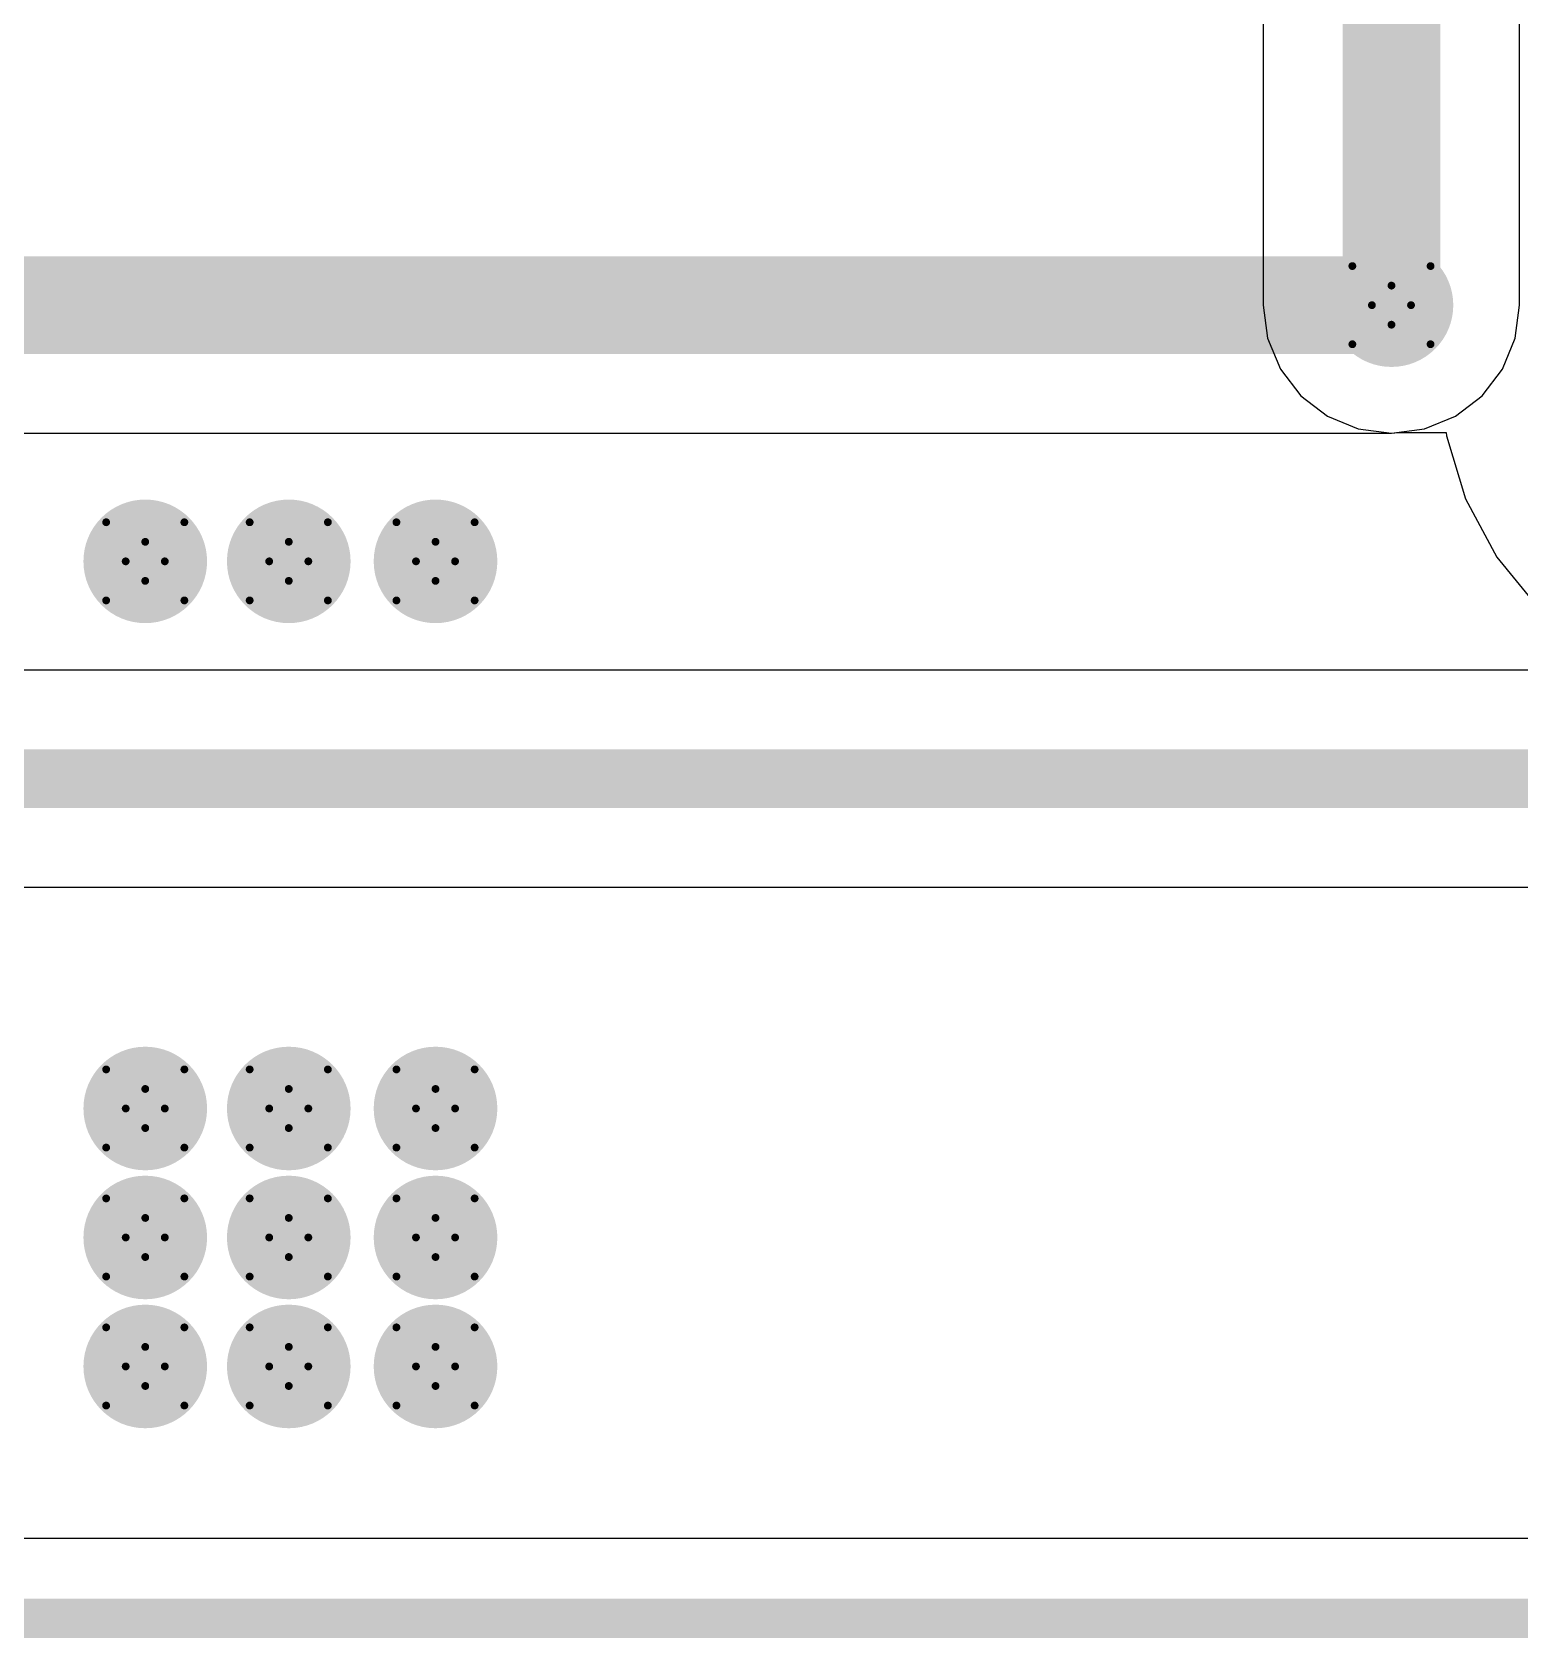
# Model space of a CAD drawing. Header units: inches. Extents: x 0 to 213, y 0 to 212.
# Drawn here: x 0.9998 to 1.3803, y -0.005 to 0.4059 of the extents above; entities that cross this region are included whole.
import ezdxf

# ---------------------------------------------------------------- set-up
doc = ezdxf.new("R2010")
doc.units = ezdxf.units.IN
doc.header["$MEASUREMENT"] = 0
for name, color, linetype in [('Board Outline', 216, 'Continuous'), ('Bottom Layer', 5, 'Continuous'), ('Bottom Solder', 6, 'Continuous'), ('Drill Drawing', 1, 'Continuous'), ('Top Layer', 1, 'Continuous'), ('Top Solder', 216, 'Continuous'), ('Via Holes', 16, 'Continuous')]:
    doc.layers.add(name, color=color, linetype=linetype)

msp = doc.modelspace()

# ---------------------------------------------------------------- hatches: boundary and pattern name
at = {"layer": 'Bottom Layer'}
h = msp.add_hatch(color=5, dxfattribs=at)
edge = h.paths.add_edge_path()
edge.add_arc((1.34746, 0.336), 0.01181, 0, 360)
h = msp.add_hatch(color=5, dxfattribs=at)
edge = h.paths.add_edge_path()
edge.add_arc((1.02877, 0.27045), 0.01181, 0, 360)
h = msp.add_hatch(color=5, dxfattribs=at)
edge = h.paths.add_edge_path()
edge.add_arc((1.06547, 0.27045), 0.01181, 0, 360)
h = msp.add_hatch(color=5, dxfattribs=at)
edge = h.paths.add_edge_path()
edge.add_arc((1.103, 0.27045), 0.01181, 0, 360)
h = msp.add_hatch(color=5, dxfattribs=at)
edge = h.paths.add_edge_path()
edge.add_arc((1.02877, 0.13045), 0.01181, 0, 360)
h = msp.add_hatch(color=5, dxfattribs=at)
edge = h.paths.add_edge_path()
edge.add_arc((1.06547, 0.13045), 0.01181, 0, 360)
h = msp.add_hatch(color=5, dxfattribs=at)
edge = h.paths.add_edge_path()
edge.add_arc((1.103, 0.13045), 0.01181, 0, 360)
h = msp.add_hatch(color=5, dxfattribs=at)
edge = h.paths.add_edge_path()
edge.add_arc((1.02877, 0.09745), 0.01181, 0, 360)
h = msp.add_hatch(color=5, dxfattribs=at)
edge = h.paths.add_edge_path()
edge.add_arc((1.06547, 0.09745), 0.01181, 0, 360)
h = msp.add_hatch(color=5, dxfattribs=at)
edge = h.paths.add_edge_path()
edge.add_arc((1.103, 0.09745), 0.01181, 0, 360)
h = msp.add_hatch(color=5, dxfattribs=at)
edge = h.paths.add_edge_path()
edge.add_arc((1.02877, 0.06445), 0.01181, 0, 360)
h = msp.add_hatch(color=5, dxfattribs=at)
edge = h.paths.add_edge_path()
edge.add_arc((1.06547, 0.06445), 0.01181, 0, 360)
h = msp.add_hatch(color=5, dxfattribs=at)
edge = h.paths.add_edge_path()
edge.add_arc((1.103, 0.06445), 0.01181, 0, 360)
at = {"layer": 'Bottom Solder'}
h = msp.add_hatch(color=6, dxfattribs=at)
edge = h.paths.add_edge_path()
edge.add_arc((1.34746, 0.336), 0.01581, 0, 360)
h = msp.add_hatch(color=6, dxfattribs=at)
edge = h.paths.add_edge_path()
edge.add_arc((1.02877, 0.27045), 0.01581, 0, 360)
h = msp.add_hatch(color=6, dxfattribs=at)
edge = h.paths.add_edge_path()
edge.add_arc((1.06547, 0.27045), 0.01581, 0, 360)
h = msp.add_hatch(color=6, dxfattribs=at)
edge = h.paths.add_edge_path()
edge.add_arc((1.103, 0.27045), 0.01581, 0, 360)
h = msp.add_hatch(color=6, dxfattribs=at)
edge = h.paths.add_edge_path()
edge.add_arc((1.02877, 0.13045), 0.01581, 0, 360)
h = msp.add_hatch(color=6, dxfattribs=at)
edge = h.paths.add_edge_path()
edge.add_arc((1.06547, 0.13045), 0.01581, 0, 360)
h = msp.add_hatch(color=6, dxfattribs=at)
edge = h.paths.add_edge_path()
edge.add_arc((1.103, 0.13045), 0.01581, 0, 360)
h = msp.add_hatch(color=6, dxfattribs=at)
edge = h.paths.add_edge_path()
edge.add_arc((1.02877, 0.09745), 0.01581, 0, 360)
h = msp.add_hatch(color=6, dxfattribs=at)
edge = h.paths.add_edge_path()
edge.add_arc((1.06547, 0.09745), 0.01581, 0, 360)
h = msp.add_hatch(color=6, dxfattribs=at)
edge = h.paths.add_edge_path()
edge.add_arc((1.103, 0.09745), 0.01581, 0, 360)
h = msp.add_hatch(color=6, dxfattribs=at)
edge = h.paths.add_edge_path()
edge.add_arc((1.02877, 0.06445), 0.01581, 0, 360)
h = msp.add_hatch(color=6, dxfattribs=at)
edge = h.paths.add_edge_path()
edge.add_arc((1.06547, 0.06445), 0.01581, 0, 360)
h = msp.add_hatch(color=6, dxfattribs=at)
edge = h.paths.add_edge_path()
edge.add_arc((1.103, 0.06445), 0.01581, 0, 360)
at = {"layer": 'Top Layer'}
h = msp.add_hatch(color=1, dxfattribs=at)
edge = h.paths.add_edge_path()
edge.add_arc((1.34746, 0.336), 0.01181, 0, 360)
h = msp.add_hatch(color=1, dxfattribs=at)
edge = h.paths.add_edge_path()
edge.add_arc((1.02877, 0.27045), 0.01181, 0, 360)
h = msp.add_hatch(color=1, dxfattribs=at)
edge = h.paths.add_edge_path()
edge.add_arc((1.06547, 0.27045), 0.01181, 0, 360)
h = msp.add_hatch(color=1, dxfattribs=at)
edge = h.paths.add_edge_path()
edge.add_arc((1.103, 0.27045), 0.01181, 0, 360)
h = msp.add_hatch(color=1, dxfattribs=at)
edge = h.paths.add_edge_path()
edge.add_arc((1.02877, 0.13045), 0.01181, 0, 360)
h = msp.add_hatch(color=1, dxfattribs=at)
edge = h.paths.add_edge_path()
edge.add_arc((1.06547, 0.13045), 0.01181, 0, 360)
h = msp.add_hatch(color=1, dxfattribs=at)
edge = h.paths.add_edge_path()
edge.add_arc((1.103, 0.13045), 0.01181, 0, 360)
h = msp.add_hatch(color=1, dxfattribs=at)
edge = h.paths.add_edge_path()
edge.add_arc((1.02877, 0.09745), 0.01181, 0, 360)
h = msp.add_hatch(color=1, dxfattribs=at)
edge = h.paths.add_edge_path()
edge.add_arc((1.06547, 0.09745), 0.01181, 0, 360)
h = msp.add_hatch(color=1, dxfattribs=at)
edge = h.paths.add_edge_path()
edge.add_arc((1.103, 0.09745), 0.01181, 0, 360)
h = msp.add_hatch(color=1, dxfattribs=at)
edge = h.paths.add_edge_path()
edge.add_arc((1.02877, 0.06445), 0.01181, 0, 360)
h = msp.add_hatch(color=1, dxfattribs=at)
edge = h.paths.add_edge_path()
edge.add_arc((1.06547, 0.06445), 0.01181, 0, 360)
h = msp.add_hatch(color=1, dxfattribs=at)
edge = h.paths.add_edge_path()
edge.add_arc((1.103, 0.06445), 0.01181, 0, 360)
at = {"layer": 'Top Solder'}
h = msp.add_hatch(color=216, dxfattribs=at)
edge = h.paths.add_edge_path()
edge.add_arc((1.34746, 0.336), 0.01581, 0, 360)
h = msp.add_hatch(color=216, dxfattribs=at)
edge = h.paths.add_edge_path()
edge.add_arc((1.02877, 0.27045), 0.01581, 0, 360)
h = msp.add_hatch(color=216, dxfattribs=at)
edge = h.paths.add_edge_path()
edge.add_arc((1.06547, 0.27045), 0.01581, 0, 360)
h = msp.add_hatch(color=216, dxfattribs=at)
edge = h.paths.add_edge_path()
edge.add_arc((1.103, 0.27045), 0.01581, 0, 360)
h = msp.add_hatch(color=216, dxfattribs=at)
edge = h.paths.add_edge_path()
edge.add_arc((1.02877, 0.13045), 0.01581, 0, 360)
h = msp.add_hatch(color=216, dxfattribs=at)
edge = h.paths.add_edge_path()
edge.add_arc((1.06547, 0.13045), 0.01581, 0, 360)
h = msp.add_hatch(color=216, dxfattribs=at)
edge = h.paths.add_edge_path()
edge.add_arc((1.103, 0.13045), 0.01581, 0, 360)
h = msp.add_hatch(color=216, dxfattribs=at)
edge = h.paths.add_edge_path()
edge.add_arc((1.02877, 0.09745), 0.01581, 0, 360)
h = msp.add_hatch(color=216, dxfattribs=at)
edge = h.paths.add_edge_path()
edge.add_arc((1.06547, 0.09745), 0.01581, 0, 360)
h = msp.add_hatch(color=216, dxfattribs=at)
edge = h.paths.add_edge_path()
edge.add_arc((1.103, 0.09745), 0.01581, 0, 360)
h = msp.add_hatch(color=216, dxfattribs=at)
edge = h.paths.add_edge_path()
edge.add_arc((1.02877, 0.06445), 0.01581, 0, 360)
h = msp.add_hatch(color=216, dxfattribs=at)
edge = h.paths.add_edge_path()
edge.add_arc((1.06547, 0.06445), 0.01581, 0, 360)
h = msp.add_hatch(color=216, dxfattribs=at)
edge = h.paths.add_edge_path()
edge.add_arc((1.103, 0.06445), 0.01581, 0, 360)
at = {"layer": 'Via Holes'}
h = msp.add_hatch(color=7, dxfattribs=at)
edge = h.paths.add_edge_path()
edge.add_arc((1.34746, 0.336), 0.00591, 0, 360)
h = msp.add_hatch(color=7, dxfattribs=at)
edge = h.paths.add_edge_path()
edge.add_arc((1.02877, 0.27045), 0.00591, 0, 360)
h = msp.add_hatch(color=7, dxfattribs=at)
edge = h.paths.add_edge_path()
edge.add_arc((1.06547, 0.27045), 0.00591, 0, 360)
h = msp.add_hatch(color=7, dxfattribs=at)
edge = h.paths.add_edge_path()
edge.add_arc((1.103, 0.27045), 0.00591, 0, 360)
h = msp.add_hatch(color=7, dxfattribs=at)
edge = h.paths.add_edge_path()
edge.add_arc((1.02877, 0.13045), 0.00591, 0, 360)
h = msp.add_hatch(color=7, dxfattribs=at)
edge = h.paths.add_edge_path()
edge.add_arc((1.06547, 0.13045), 0.00591, 0, 360)
h = msp.add_hatch(color=7, dxfattribs=at)
edge = h.paths.add_edge_path()
edge.add_arc((1.103, 0.13045), 0.00591, 0, 360)
h = msp.add_hatch(color=7, dxfattribs=at)
edge = h.paths.add_edge_path()
edge.add_arc((1.02877, 0.09745), 0.00591, 0, 360)
h = msp.add_hatch(color=7, dxfattribs=at)
edge = h.paths.add_edge_path()
edge.add_arc((1.06547, 0.09745), 0.00591, 0, 360)
h = msp.add_hatch(color=7, dxfattribs=at)
edge = h.paths.add_edge_path()
edge.add_arc((1.103, 0.09745), 0.00591, 0, 360)
h = msp.add_hatch(color=7, dxfattribs=at)
edge = h.paths.add_edge_path()
edge.add_arc((1.02877, 0.06445), 0.00591, 0, 360)
h = msp.add_hatch(color=7, dxfattribs=at)
edge = h.paths.add_edge_path()
edge.add_arc((1.06547, 0.06445), 0.00591, 0, 360)
h = msp.add_hatch(color=7, dxfattribs=at)
edge = h.paths.add_edge_path()
edge.add_arc((1.103, 0.06445), 0.00591, 0, 360)

# ---------------------------------------------------------------- linework, layer by layer
at = {"layer": 'Board Outline'}
msp.add_lwpolyline([(0, 0, 0.01, 0.01, 0), (3.00697, 0, 0.01, 0.01, 0)], format="xyseb", dxfattribs=at)
at = {"layer": 'Bottom Layer'}
for p, q in [((1.38024, 0.336), (1.38024, 1.09393)), ((1.31468, 1.09275), (1.31468, 0.336)), ((1.31468, 0.336), (1.31579, 0.32752)), ((1.37912, 0.32752), (1.38024, 0.336)), ((1.31579, 0.32752), (1.31907, 0.31961)), ((1.37584, 0.31961), (1.37912, 0.32752)), ((1.31907, 0.31961), (1.32428, 0.31282)), ((1.37064, 0.31282), (1.37584, 0.31961)), ((1.32428, 0.31282), (1.33107, 0.30761)), ((1.36385, 0.30761), (1.37064, 0.31282)), ((1.33107, 0.30761), (1.33897, 0.30434)), ((1.33897, 0.30434), (1.34746, 0.30322)), ((1.34746, 0.30322), (1.35594, 0.30434)), ((1.35594, 0.30434), (1.36385, 0.30761)), ((1.63138, 0.2426), (0.90661, 0.2426)), ((0.90661, 0.18712), (1.63138, 0.18712)), ((2.81667, 0.02039), (0.1903, 0.02039))]:
    msp.add_line(p, q, dxfattribs=at)
for points in [[(1.34746, 0.336, 0.025, 0.025, 0), (1.34746, 1.09393, 0.025, 0.025, 0)], [(0.86911, 0.21486, 0.015, 0.015, 0), (1.63138, 0.21486, 0.015, 0.015, 0)]]:
    msp.add_lwpolyline(points, format="xyseb", dxfattribs=at)
msp.add_lwpolyline([(1.34121, 0.336, 0.0125, 0.0125, 1), (1.35371, 0.336, 0.0125, 0.0125, 1)], format="xyseb", close=True, dxfattribs=at)
at = {"layer": 'Drill Drawing'}
for points in [[(1.33746, 0.346, 0.002, 0.002, 0), (1.34746, 0.341, 0.002, 0.002, 0)], [(1.33746, 0.346, 0.002, 0.002, 0), (1.34246, 0.336, 0.002, 0.002, 0)], [(1.34746, 0.341, 0.002, 0.002, 0), (1.35746, 0.346, 0.002, 0.002, 0)], [(1.35246, 0.336, 0.002, 0.002, 0), (1.35746, 0.346, 0.002, 0.002, 0)], [(1.33746, 0.326, 0.002, 0.002, 0), (1.34246, 0.336, 0.002, 0.002, 0)], [(1.35246, 0.336, 0.002, 0.002, 0), (1.35746, 0.326, 0.002, 0.002, 0)], [(1.33746, 0.326, 0.002, 0.002, 0), (1.34746, 0.331, 0.002, 0.002, 0)], [(1.34746, 0.331, 0.002, 0.002, 0), (1.35746, 0.326, 0.002, 0.002, 0)], [(1.01877, 0.28045, 0.002, 0.002, 0), (1.02877, 0.27545, 0.002, 0.002, 0)], [(1.01877, 0.28045, 0.002, 0.002, 0), (1.02377, 0.27045, 0.002, 0.002, 0)], [(1.02877, 0.27545, 0.002, 0.002, 0), (1.03877, 0.28045, 0.002, 0.002, 0)], [(1.03377, 0.27045, 0.002, 0.002, 0), (1.03877, 0.28045, 0.002, 0.002, 0)], [(1.05547, 0.28045, 0.002, 0.002, 0), (1.06547, 0.27545, 0.002, 0.002, 0)], [(1.05547, 0.28045, 0.002, 0.002, 0), (1.06047, 0.27045, 0.002, 0.002, 0)], [(1.06547, 0.27545, 0.002, 0.002, 0), (1.07547, 0.28045, 0.002, 0.002, 0)], [(1.07047, 0.27045, 0.002, 0.002, 0), (1.07547, 0.28045, 0.002, 0.002, 0)], [(1.093, 0.28045, 0.002, 0.002, 0), (1.103, 0.27545, 0.002, 0.002, 0)], [(1.093, 0.28045, 0.002, 0.002, 0), (1.098, 0.27045, 0.002, 0.002, 0)], [(1.103, 0.27545, 0.002, 0.002, 0), (1.113, 0.28045, 0.002, 0.002, 0)], [(1.108, 0.27045, 0.002, 0.002, 0), (1.113, 0.28045, 0.002, 0.002, 0)], [(1.01877, 0.26045, 0.002, 0.002, 0), (1.02377, 0.27045, 0.002, 0.002, 0)], [(1.03377, 0.27045, 0.002, 0.002, 0), (1.03877, 0.26045, 0.002, 0.002, 0)], [(1.05547, 0.26045, 0.002, 0.002, 0), (1.06047, 0.27045, 0.002, 0.002, 0)], [(1.07047, 0.27045, 0.002, 0.002, 0), (1.07547, 0.26045, 0.002, 0.002, 0)], [(1.093, 0.26045, 0.002, 0.002, 0), (1.098, 0.27045, 0.002, 0.002, 0)], [(1.108, 0.27045, 0.002, 0.002, 0), (1.113, 0.26045, 0.002, 0.002, 0)], [(1.01877, 0.26045, 0.002, 0.002, 0), (1.02877, 0.26545, 0.002, 0.002, 0)], [(1.02877, 0.26545, 0.002, 0.002, 0), (1.03877, 0.26045, 0.002, 0.002, 0)], [(1.05547, 0.26045, 0.002, 0.002, 0), (1.06547, 0.26545, 0.002, 0.002, 0)], [(1.06547, 0.26545, 0.002, 0.002, 0), (1.07547, 0.26045, 0.002, 0.002, 0)], [(1.093, 0.26045, 0.002, 0.002, 0), (1.103, 0.26545, 0.002, 0.002, 0)], [(1.103, 0.26545, 0.002, 0.002, 0), (1.113, 0.26045, 0.002, 0.002, 0)], [(1.01877, 0.14045, 0.002, 0.002, 0), (1.02877, 0.13545, 0.002, 0.002, 0)], [(1.01877, 0.14045, 0.002, 0.002, 0), (1.02377, 0.13045, 0.002, 0.002, 0)], [(1.02877, 0.13545, 0.002, 0.002, 0), (1.03877, 0.14045, 0.002, 0.002, 0)], [(1.03377, 0.13045, 0.002, 0.002, 0), (1.03877, 0.14045, 0.002, 0.002, 0)], [(1.05547, 0.14045, 0.002, 0.002, 0), (1.06547, 0.13545, 0.002, 0.002, 0)], [(1.05547, 0.14045, 0.002, 0.002, 0), (1.06047, 0.13045, 0.002, 0.002, 0)], [(1.06547, 0.13545, 0.002, 0.002, 0), (1.07547, 0.14045, 0.002, 0.002, 0)], [(1.07047, 0.13045, 0.002, 0.002, 0), (1.07547, 0.14045, 0.002, 0.002, 0)], [(1.093, 0.14045, 0.002, 0.002, 0), (1.103, 0.13545, 0.002, 0.002, 0)], [(1.093, 0.14045, 0.002, 0.002, 0), (1.098, 0.13045, 0.002, 0.002, 0)], [(1.103, 0.13545, 0.002, 0.002, 0), (1.113, 0.14045, 0.002, 0.002, 0)], [(1.108, 0.13045, 0.002, 0.002, 0), (1.113, 0.14045, 0.002, 0.002, 0)], [(1.01877, 0.12045, 0.002, 0.002, 0), (1.02377, 0.13045, 0.002, 0.002, 0)], [(1.03377, 0.13045, 0.002, 0.002, 0), (1.03877, 0.12045, 0.002, 0.002, 0)], [(1.05547, 0.12045, 0.002, 0.002, 0), (1.06047, 0.13045, 0.002, 0.002, 0)], [(1.07047, 0.13045, 0.002, 0.002, 0), (1.07547, 0.12045, 0.002, 0.002, 0)], [(1.093, 0.12045, 0.002, 0.002, 0), (1.098, 0.13045, 0.002, 0.002, 0)], [(1.108, 0.13045, 0.002, 0.002, 0), (1.113, 0.12045, 0.002, 0.002, 0)], [(1.01877, 0.12045, 0.002, 0.002, 0), (1.02877, 0.12545, 0.002, 0.002, 0)], [(1.02877, 0.12545, 0.002, 0.002, 0), (1.03877, 0.12045, 0.002, 0.002, 0)], [(1.05547, 0.12045, 0.002, 0.002, 0), (1.06547, 0.12545, 0.002, 0.002, 0)], [(1.06547, 0.12545, 0.002, 0.002, 0), (1.07547, 0.12045, 0.002, 0.002, 0)], [(1.093, 0.12045, 0.002, 0.002, 0), (1.103, 0.12545, 0.002, 0.002, 0)], [(1.103, 0.12545, 0.002, 0.002, 0), (1.113, 0.12045, 0.002, 0.002, 0)], [(1.01877, 0.10745, 0.002, 0.002, 0), (1.02877, 0.10245, 0.002, 0.002, 0)], [(1.01877, 0.10745, 0.002, 0.002, 0), (1.02377, 0.09745, 0.002, 0.002, 0)], [(1.02877, 0.10245, 0.002, 0.002, 0), (1.03877, 0.10745, 0.002, 0.002, 0)], [(1.03377, 0.09745, 0.002, 0.002, 0), (1.03877, 0.10745, 0.002, 0.002, 0)], [(1.05547, 0.10745, 0.002, 0.002, 0), (1.06547, 0.10245, 0.002, 0.002, 0)], [(1.05547, 0.10745, 0.002, 0.002, 0), (1.06047, 0.09745, 0.002, 0.002, 0)], [(1.06547, 0.10245, 0.002, 0.002, 0), (1.07547, 0.10745, 0.002, 0.002, 0)], [(1.07047, 0.09745, 0.002, 0.002, 0), (1.07547, 0.10745, 0.002, 0.002, 0)], [(1.093, 0.10745, 0.002, 0.002, 0), (1.103, 0.10245, 0.002, 0.002, 0)], [(1.093, 0.10745, 0.002, 0.002, 0), (1.098, 0.09745, 0.002, 0.002, 0)], [(1.103, 0.10245, 0.002, 0.002, 0), (1.113, 0.10745, 0.002, 0.002, 0)], [(1.108, 0.09745, 0.002, 0.002, 0), (1.113, 0.10745, 0.002, 0.002, 0)], [(1.01877, 0.08745, 0.002, 0.002, 0), (1.02377, 0.09745, 0.002, 0.002, 0)], [(1.03377, 0.09745, 0.002, 0.002, 0), (1.03877, 0.08745, 0.002, 0.002, 0)], [(1.05547, 0.08745, 0.002, 0.002, 0), (1.06047, 0.09745, 0.002, 0.002, 0)], [(1.07047, 0.09745, 0.002, 0.002, 0), (1.07547, 0.08745, 0.002, 0.002, 0)], [(1.093, 0.08745, 0.002, 0.002, 0), (1.098, 0.09745, 0.002, 0.002, 0)], [(1.108, 0.09745, 0.002, 0.002, 0), (1.113, 0.08745, 0.002, 0.002, 0)], [(1.01877, 0.08745, 0.002, 0.002, 0), (1.02877, 0.09245, 0.002, 0.002, 0)], [(1.02877, 0.09245, 0.002, 0.002, 0), (1.03877, 0.08745, 0.002, 0.002, 0)], [(1.05547, 0.08745, 0.002, 0.002, 0), (1.06547, 0.09245, 0.002, 0.002, 0)], [(1.06547, 0.09245, 0.002, 0.002, 0), (1.07547, 0.08745, 0.002, 0.002, 0)], [(1.093, 0.08745, 0.002, 0.002, 0), (1.103, 0.09245, 0.002, 0.002, 0)], [(1.103, 0.09245, 0.002, 0.002, 0), (1.113, 0.08745, 0.002, 0.002, 0)], [(1.01877, 0.07445, 0.002, 0.002, 0), (1.02877, 0.06945, 0.002, 0.002, 0)], [(1.01877, 0.07445, 0.002, 0.002, 0), (1.02377, 0.06445, 0.002, 0.002, 0)], [(1.02877, 0.06945, 0.002, 0.002, 0), (1.03877, 0.07445, 0.002, 0.002, 0)], [(1.03377, 0.06445, 0.002, 0.002, 0), (1.03877, 0.07445, 0.002, 0.002, 0)], [(1.05547, 0.07445, 0.002, 0.002, 0), (1.06547, 0.06945, 0.002, 0.002, 0)], [(1.05547, 0.07445, 0.002, 0.002, 0), (1.06047, 0.06445, 0.002, 0.002, 0)], [(1.06547, 0.06945, 0.002, 0.002, 0), (1.07547, 0.07445, 0.002, 0.002, 0)], [(1.07047, 0.06445, 0.002, 0.002, 0), (1.07547, 0.07445, 0.002, 0.002, 0)], [(1.093, 0.07445, 0.002, 0.002, 0), (1.103, 0.06945, 0.002, 0.002, 0)], [(1.093, 0.07445, 0.002, 0.002, 0), (1.098, 0.06445, 0.002, 0.002, 0)], [(1.103, 0.06945, 0.002, 0.002, 0), (1.113, 0.07445, 0.002, 0.002, 0)], [(1.108, 0.06445, 0.002, 0.002, 0), (1.113, 0.07445, 0.002, 0.002, 0)], [(1.01877, 0.05445, 0.002, 0.002, 0), (1.02377, 0.06445, 0.002, 0.002, 0)], [(1.03377, 0.06445, 0.002, 0.002, 0), (1.03877, 0.05445, 0.002, 0.002, 0)], [(1.05547, 0.05445, 0.002, 0.002, 0), (1.06047, 0.06445, 0.002, 0.002, 0)], [(1.07047, 0.06445, 0.002, 0.002, 0), (1.07547, 0.05445, 0.002, 0.002, 0)], [(1.093, 0.05445, 0.002, 0.002, 0), (1.098, 0.06445, 0.002, 0.002, 0)], [(1.108, 0.06445, 0.002, 0.002, 0), (1.113, 0.05445, 0.002, 0.002, 0)], [(1.01877, 0.05445, 0.002, 0.002, 0), (1.02877, 0.05945, 0.002, 0.002, 0)], [(1.02877, 0.05945, 0.002, 0.002, 0), (1.03877, 0.05445, 0.002, 0.002, 0)], [(1.05547, 0.05445, 0.002, 0.002, 0), (1.06547, 0.05945, 0.002, 0.002, 0)], [(1.06547, 0.05945, 0.002, 0.002, 0), (1.07547, 0.05445, 0.002, 0.002, 0)], [(1.093, 0.05445, 0.002, 0.002, 0), (1.103, 0.05945, 0.002, 0.002, 0)], [(1.103, 0.05945, 0.002, 0.002, 0), (1.113, 0.05445, 0.002, 0.002, 0)]]:
    msp.add_lwpolyline(points, format="xyseb", dxfattribs=at)
for points in [[(1.33696, 0.346, 0.001, 0.001, 1), (1.33796, 0.346, 0.001, 0.001, 1)], [(1.33696, 0.346, 0.001, 0.001, 1), (1.33796, 0.346, 0.001, 0.001, 1)], [(1.35696, 0.346, 0.001, 0.001, 1), (1.35796, 0.346, 0.001, 0.001, 1)], [(1.35696, 0.346, 0.001, 0.001, 1), (1.35796, 0.346, 0.001, 0.001, 1)], [(1.34696, 0.341, 0.001, 0.001, 1), (1.34796, 0.341, 0.001, 0.001, 1)], [(1.34696, 0.341, 0.001, 0.001, 1), (1.34796, 0.341, 0.001, 0.001, 1)], [(1.34196, 0.336, 0.001, 0.001, 1), (1.34296, 0.336, 0.001, 0.001, 1)], [(1.34196, 0.336, 0.001, 0.001, 1), (1.34296, 0.336, 0.001, 0.001, 1)], [(1.35196, 0.336, 0.001, 0.001, 1), (1.35296, 0.336, 0.001, 0.001, 1)], [(1.35196, 0.336, 0.001, 0.001, 1), (1.35296, 0.336, 0.001, 0.001, 1)], [(1.34696, 0.331, 0.001, 0.001, 1), (1.34796, 0.331, 0.001, 0.001, 1)], [(1.34696, 0.331, 0.001, 0.001, 1), (1.34796, 0.331, 0.001, 0.001, 1)], [(1.33696, 0.326, 0.001, 0.001, 1), (1.33796, 0.326, 0.001, 0.001, 1)], [(1.33696, 0.326, 0.001, 0.001, 1), (1.33796, 0.326, 0.001, 0.001, 1)], [(1.35696, 0.326, 0.001, 0.001, 1), (1.35796, 0.326, 0.001, 0.001, 1)], [(1.35696, 0.326, 0.001, 0.001, 1), (1.35796, 0.326, 0.001, 0.001, 1)], [(1.01827, 0.28045, 0.001, 0.001, 1), (1.01927, 0.28045, 0.001, 0.001, 1)], [(1.01827, 0.28045, 0.001, 0.001, 1), (1.01927, 0.28045, 0.001, 0.001, 1)], [(1.03827, 0.28045, 0.001, 0.001, 1), (1.03927, 0.28045, 0.001, 0.001, 1)], [(1.03827, 0.28045, 0.001, 0.001, 1), (1.03927, 0.28045, 0.001, 0.001, 1)], [(1.05497, 0.28045, 0.001, 0.001, 1), (1.05597, 0.28045, 0.001, 0.001, 1)], [(1.05497, 0.28045, 0.001, 0.001, 1), (1.05597, 0.28045, 0.001, 0.001, 1)], [(1.07497, 0.28045, 0.001, 0.001, 1), (1.07597, 0.28045, 0.001, 0.001, 1)], [(1.07497, 0.28045, 0.001, 0.001, 1), (1.07597, 0.28045, 0.001, 0.001, 1)], [(1.0925, 0.28045, 0.001, 0.001, 1), (1.0935, 0.28045, 0.001, 0.001, 1)], [(1.0925, 0.28045, 0.001, 0.001, 1), (1.0935, 0.28045, 0.001, 0.001, 1)], [(1.1125, 0.28045, 0.001, 0.001, 1), (1.1135, 0.28045, 0.001, 0.001, 1)], [(1.1125, 0.28045, 0.001, 0.001, 1), (1.1135, 0.28045, 0.001, 0.001, 1)], [(1.02827, 0.27545, 0.001, 0.001, 1), (1.02927, 0.27545, 0.001, 0.001, 1)], [(1.02827, 0.27545, 0.001, 0.001, 1), (1.02927, 0.27545, 0.001, 0.001, 1)], [(1.06497, 0.27545, 0.001, 0.001, 1), (1.06597, 0.27545, 0.001, 0.001, 1)], [(1.06497, 0.27545, 0.001, 0.001, 1), (1.06597, 0.27545, 0.001, 0.001, 1)], [(1.1025, 0.27545, 0.001, 0.001, 1), (1.1035, 0.27545, 0.001, 0.001, 1)], [(1.1025, 0.27545, 0.001, 0.001, 1), (1.1035, 0.27545, 0.001, 0.001, 1)], [(1.02327, 0.27045, 0.001, 0.001, 1), (1.02427, 0.27045, 0.001, 0.001, 1)], [(1.02327, 0.27045, 0.001, 0.001, 1), (1.02427, 0.27045, 0.001, 0.001, 1)], [(1.03327, 0.27045, 0.001, 0.001, 1), (1.03427, 0.27045, 0.001, 0.001, 1)], [(1.03327, 0.27045, 0.001, 0.001, 1), (1.03427, 0.27045, 0.001, 0.001, 1)], [(1.05997, 0.27045, 0.001, 0.001, 1), (1.06097, 0.27045, 0.001, 0.001, 1)], [(1.05997, 0.27045, 0.001, 0.001, 1), (1.06097, 0.27045, 0.001, 0.001, 1)], [(1.06997, 0.27045, 0.001, 0.001, 1), (1.07097, 0.27045, 0.001, 0.001, 1)], [(1.06997, 0.27045, 0.001, 0.001, 1), (1.07097, 0.27045, 0.001, 0.001, 1)], [(1.0975, 0.27045, 0.001, 0.001, 1), (1.0985, 0.27045, 0.001, 0.001, 1)], [(1.0975, 0.27045, 0.001, 0.001, 1), (1.0985, 0.27045, 0.001, 0.001, 1)], [(1.1075, 0.27045, 0.001, 0.001, 1), (1.1085, 0.27045, 0.001, 0.001, 1)], [(1.1075, 0.27045, 0.001, 0.001, 1), (1.1085, 0.27045, 0.001, 0.001, 1)], [(1.02827, 0.26545, 0.001, 0.001, 1), (1.02927, 0.26545, 0.001, 0.001, 1)], [(1.02827, 0.26545, 0.001, 0.001, 1), (1.02927, 0.26545, 0.001, 0.001, 1)], [(1.06497, 0.26545, 0.001, 0.001, 1), (1.06597, 0.26545, 0.001, 0.001, 1)], [(1.06497, 0.26545, 0.001, 0.001, 1), (1.06597, 0.26545, 0.001, 0.001, 1)], [(1.1025, 0.26545, 0.001, 0.001, 1), (1.1035, 0.26545, 0.001, 0.001, 1)], [(1.1025, 0.26545, 0.001, 0.001, 1), (1.1035, 0.26545, 0.001, 0.001, 1)], [(1.01827, 0.26045, 0.001, 0.001, 1), (1.01927, 0.26045, 0.001, 0.001, 1)], [(1.01827, 0.26045, 0.001, 0.001, 1), (1.01927, 0.26045, 0.001, 0.001, 1)], [(1.03827, 0.26045, 0.001, 0.001, 1), (1.03927, 0.26045, 0.001, 0.001, 1)], [(1.03827, 0.26045, 0.001, 0.001, 1), (1.03927, 0.26045, 0.001, 0.001, 1)], [(1.05497, 0.26045, 0.001, 0.001, 1), (1.05597, 0.26045, 0.001, 0.001, 1)], [(1.05497, 0.26045, 0.001, 0.001, 1), (1.05597, 0.26045, 0.001, 0.001, 1)], [(1.07497, 0.26045, 0.001, 0.001, 1), (1.07597, 0.26045, 0.001, 0.001, 1)], [(1.07497, 0.26045, 0.001, 0.001, 1), (1.07597, 0.26045, 0.001, 0.001, 1)], [(1.0925, 0.26045, 0.001, 0.001, 1), (1.0935, 0.26045, 0.001, 0.001, 1)], [(1.0925, 0.26045, 0.001, 0.001, 1), (1.0935, 0.26045, 0.001, 0.001, 1)], [(1.1125, 0.26045, 0.001, 0.001, 1), (1.1135, 0.26045, 0.001, 0.001, 1)], [(1.1125, 0.26045, 0.001, 0.001, 1), (1.1135, 0.26045, 0.001, 0.001, 1)], [(1.01827, 0.14045, 0.001, 0.001, 1), (1.01927, 0.14045, 0.001, 0.001, 1)], [(1.01827, 0.14045, 0.001, 0.001, 1), (1.01927, 0.14045, 0.001, 0.001, 1)], [(1.03827, 0.14045, 0.001, 0.001, 1), (1.03927, 0.14045, 0.001, 0.001, 1)], [(1.03827, 0.14045, 0.001, 0.001, 1), (1.03927, 0.14045, 0.001, 0.001, 1)], [(1.05497, 0.14045, 0.001, 0.001, 1), (1.05597, 0.14045, 0.001, 0.001, 1)], [(1.05497, 0.14045, 0.001, 0.001, 1), (1.05597, 0.14045, 0.001, 0.001, 1)], [(1.07497, 0.14045, 0.001, 0.001, 1), (1.07597, 0.14045, 0.001, 0.001, 1)], [(1.07497, 0.14045, 0.001, 0.001, 1), (1.07597, 0.14045, 0.001, 0.001, 1)], [(1.0925, 0.14045, 0.001, 0.001, 1), (1.0935, 0.14045, 0.001, 0.001, 1)], [(1.0925, 0.14045, 0.001, 0.001, 1), (1.0935, 0.14045, 0.001, 0.001, 1)], [(1.1125, 0.14045, 0.001, 0.001, 1), (1.1135, 0.14045, 0.001, 0.001, 1)], [(1.1125, 0.14045, 0.001, 0.001, 1), (1.1135, 0.14045, 0.001, 0.001, 1)], [(1.02827, 0.13545, 0.001, 0.001, 1), (1.02927, 0.13545, 0.001, 0.001, 1)], [(1.02827, 0.13545, 0.001, 0.001, 1), (1.02927, 0.13545, 0.001, 0.001, 1)], [(1.06497, 0.13545, 0.001, 0.001, 1), (1.06597, 0.13545, 0.001, 0.001, 1)], [(1.06497, 0.13545, 0.001, 0.001, 1), (1.06597, 0.13545, 0.001, 0.001, 1)], [(1.1025, 0.13545, 0.001, 0.001, 1), (1.1035, 0.13545, 0.001, 0.001, 1)], [(1.1025, 0.13545, 0.001, 0.001, 1), (1.1035, 0.13545, 0.001, 0.001, 1)], [(1.02327, 0.13045, 0.001, 0.001, 1), (1.02427, 0.13045, 0.001, 0.001, 1)], [(1.02327, 0.13045, 0.001, 0.001, 1), (1.02427, 0.13045, 0.001, 0.001, 1)], [(1.03327, 0.13045, 0.001, 0.001, 1), (1.03427, 0.13045, 0.001, 0.001, 1)], [(1.03327, 0.13045, 0.001, 0.001, 1), (1.03427, 0.13045, 0.001, 0.001, 1)], [(1.05997, 0.13045, 0.001, 0.001, 1), (1.06097, 0.13045, 0.001, 0.001, 1)], [(1.05997, 0.13045, 0.001, 0.001, 1), (1.06097, 0.13045, 0.001, 0.001, 1)], [(1.06997, 0.13045, 0.001, 0.001, 1), (1.07097, 0.13045, 0.001, 0.001, 1)], [(1.06997, 0.13045, 0.001, 0.001, 1), (1.07097, 0.13045, 0.001, 0.001, 1)], [(1.0975, 0.13045, 0.001, 0.001, 1), (1.0985, 0.13045, 0.001, 0.001, 1)], [(1.0975, 0.13045, 0.001, 0.001, 1), (1.0985, 0.13045, 0.001, 0.001, 1)], [(1.1075, 0.13045, 0.001, 0.001, 1), (1.1085, 0.13045, 0.001, 0.001, 1)], [(1.1075, 0.13045, 0.001, 0.001, 1), (1.1085, 0.13045, 0.001, 0.001, 1)], [(1.02827, 0.12545, 0.001, 0.001, 1), (1.02927, 0.12545, 0.001, 0.001, 1)], [(1.02827, 0.12545, 0.001, 0.001, 1), (1.02927, 0.12545, 0.001, 0.001, 1)], [(1.06497, 0.12545, 0.001, 0.001, 1), (1.06597, 0.12545, 0.001, 0.001, 1)], [(1.06497, 0.12545, 0.001, 0.001, 1), (1.06597, 0.12545, 0.001, 0.001, 1)], [(1.1025, 0.12545, 0.001, 0.001, 1), (1.1035, 0.12545, 0.001, 0.001, 1)], [(1.1025, 0.12545, 0.001, 0.001, 1), (1.1035, 0.12545, 0.001, 0.001, 1)], [(1.01827, 0.12045, 0.001, 0.001, 1), (1.01927, 0.12045, 0.001, 0.001, 1)], [(1.01827, 0.12045, 0.001, 0.001, 1), (1.01927, 0.12045, 0.001, 0.001, 1)], [(1.03827, 0.12045, 0.001, 0.001, 1), (1.03927, 0.12045, 0.001, 0.001, 1)], [(1.03827, 0.12045, 0.001, 0.001, 1), (1.03927, 0.12045, 0.001, 0.001, 1)], [(1.05497, 0.12045, 0.001, 0.001, 1), (1.05597, 0.12045, 0.001, 0.001, 1)], [(1.05497, 0.12045, 0.001, 0.001, 1), (1.05597, 0.12045, 0.001, 0.001, 1)], [(1.07497, 0.12045, 0.001, 0.001, 1), (1.07597, 0.12045, 0.001, 0.001, 1)], [(1.07497, 0.12045, 0.001, 0.001, 1), (1.07597, 0.12045, 0.001, 0.001, 1)], [(1.0925, 0.12045, 0.001, 0.001, 1), (1.0935, 0.12045, 0.001, 0.001, 1)], [(1.0925, 0.12045, 0.001, 0.001, 1), (1.0935, 0.12045, 0.001, 0.001, 1)], [(1.1125, 0.12045, 0.001, 0.001, 1), (1.1135, 0.12045, 0.001, 0.001, 1)], [(1.1125, 0.12045, 0.001, 0.001, 1), (1.1135, 0.12045, 0.001, 0.001, 1)], [(1.01827, 0.10745, 0.001, 0.001, 1), (1.01927, 0.10745, 0.001, 0.001, 1)], [(1.01827, 0.10745, 0.001, 0.001, 1), (1.01927, 0.10745, 0.001, 0.001, 1)], [(1.03827, 0.10745, 0.001, 0.001, 1), (1.03927, 0.10745, 0.001, 0.001, 1)], [(1.03827, 0.10745, 0.001, 0.001, 1), (1.03927, 0.10745, 0.001, 0.001, 1)], [(1.05497, 0.10745, 0.001, 0.001, 1), (1.05597, 0.10745, 0.001, 0.001, 1)], [(1.05497, 0.10745, 0.001, 0.001, 1), (1.05597, 0.10745, 0.001, 0.001, 1)], [(1.07497, 0.10745, 0.001, 0.001, 1), (1.07597, 0.10745, 0.001, 0.001, 1)], [(1.07497, 0.10745, 0.001, 0.001, 1), (1.07597, 0.10745, 0.001, 0.001, 1)], [(1.0925, 0.10745, 0.001, 0.001, 1), (1.0935, 0.10745, 0.001, 0.001, 1)], [(1.0925, 0.10745, 0.001, 0.001, 1), (1.0935, 0.10745, 0.001, 0.001, 1)], [(1.1125, 0.10745, 0.001, 0.001, 1), (1.1135, 0.10745, 0.001, 0.001, 1)], [(1.1125, 0.10745, 0.001, 0.001, 1), (1.1135, 0.10745, 0.001, 0.001, 1)], [(1.02827, 0.10245, 0.001, 0.001, 1), (1.02927, 0.10245, 0.001, 0.001, 1)], [(1.02827, 0.10245, 0.001, 0.001, 1), (1.02927, 0.10245, 0.001, 0.001, 1)], [(1.06497, 0.10245, 0.001, 0.001, 1), (1.06597, 0.10245, 0.001, 0.001, 1)], [(1.06497, 0.10245, 0.001, 0.001, 1), (1.06597, 0.10245, 0.001, 0.001, 1)], [(1.1025, 0.10245, 0.001, 0.001, 1), (1.1035, 0.10245, 0.001, 0.001, 1)], [(1.1025, 0.10245, 0.001, 0.001, 1), (1.1035, 0.10245, 0.001, 0.001, 1)], [(1.02327, 0.09745, 0.001, 0.001, 1), (1.02427, 0.09745, 0.001, 0.001, 1)], [(1.02327, 0.09745, 0.001, 0.001, 1), (1.02427, 0.09745, 0.001, 0.001, 1)], [(1.03327, 0.09745, 0.001, 0.001, 1), (1.03427, 0.09745, 0.001, 0.001, 1)], [(1.03327, 0.09745, 0.001, 0.001, 1), (1.03427, 0.09745, 0.001, 0.001, 1)], [(1.05997, 0.09745, 0.001, 0.001, 1), (1.06097, 0.09745, 0.001, 0.001, 1)], [(1.05997, 0.09745, 0.001, 0.001, 1), (1.06097, 0.09745, 0.001, 0.001, 1)], [(1.06997, 0.09745, 0.001, 0.001, 1), (1.07097, 0.09745, 0.001, 0.001, 1)], [(1.06997, 0.09745, 0.001, 0.001, 1), (1.07097, 0.09745, 0.001, 0.001, 1)], [(1.0975, 0.09745, 0.001, 0.001, 1), (1.0985, 0.09745, 0.001, 0.001, 1)], [(1.0975, 0.09745, 0.001, 0.001, 1), (1.0985, 0.09745, 0.001, 0.001, 1)], [(1.1075, 0.09745, 0.001, 0.001, 1), (1.1085, 0.09745, 0.001, 0.001, 1)], [(1.1075, 0.09745, 0.001, 0.001, 1), (1.1085, 0.09745, 0.001, 0.001, 1)], [(1.02827, 0.09245, 0.001, 0.001, 1), (1.02927, 0.09245, 0.001, 0.001, 1)], [(1.02827, 0.09245, 0.001, 0.001, 1), (1.02927, 0.09245, 0.001, 0.001, 1)], [(1.06497, 0.09245, 0.001, 0.001, 1), (1.06597, 0.09245, 0.001, 0.001, 1)], [(1.06497, 0.09245, 0.001, 0.001, 1), (1.06597, 0.09245, 0.001, 0.001, 1)], [(1.1025, 0.09245, 0.001, 0.001, 1), (1.1035, 0.09245, 0.001, 0.001, 1)], [(1.1025, 0.09245, 0.001, 0.001, 1), (1.1035, 0.09245, 0.001, 0.001, 1)], [(1.01827, 0.08745, 0.001, 0.001, 1), (1.01927, 0.08745, 0.001, 0.001, 1)], [(1.01827, 0.08745, 0.001, 0.001, 1), (1.01927, 0.08745, 0.001, 0.001, 1)], [(1.03827, 0.08745, 0.001, 0.001, 1), (1.03927, 0.08745, 0.001, 0.001, 1)], [(1.03827, 0.08745, 0.001, 0.001, 1), (1.03927, 0.08745, 0.001, 0.001, 1)], [(1.05497, 0.08745, 0.001, 0.001, 1), (1.05597, 0.08745, 0.001, 0.001, 1)], [(1.05497, 0.08745, 0.001, 0.001, 1), (1.05597, 0.08745, 0.001, 0.001, 1)], [(1.07497, 0.08745, 0.001, 0.001, 1), (1.07597, 0.08745, 0.001, 0.001, 1)], [(1.07497, 0.08745, 0.001, 0.001, 1), (1.07597, 0.08745, 0.001, 0.001, 1)], [(1.0925, 0.08745, 0.001, 0.001, 1), (1.0935, 0.08745, 0.001, 0.001, 1)], [(1.0925, 0.08745, 0.001, 0.001, 1), (1.0935, 0.08745, 0.001, 0.001, 1)], [(1.1125, 0.08745, 0.001, 0.001, 1), (1.1135, 0.08745, 0.001, 0.001, 1)], [(1.1125, 0.08745, 0.001, 0.001, 1), (1.1135, 0.08745, 0.001, 0.001, 1)], [(1.01827, 0.07445, 0.001, 0.001, 1), (1.01927, 0.07445, 0.001, 0.001, 1)], [(1.01827, 0.07445, 0.001, 0.001, 1), (1.01927, 0.07445, 0.001, 0.001, 1)], [(1.03827, 0.07445, 0.001, 0.001, 1), (1.03927, 0.07445, 0.001, 0.001, 1)], [(1.03827, 0.07445, 0.001, 0.001, 1), (1.03927, 0.07445, 0.001, 0.001, 1)], [(1.05497, 0.07445, 0.001, 0.001, 1), (1.05597, 0.07445, 0.001, 0.001, 1)], [(1.05497, 0.07445, 0.001, 0.001, 1), (1.05597, 0.07445, 0.001, 0.001, 1)], [(1.07497, 0.07445, 0.001, 0.001, 1), (1.07597, 0.07445, 0.001, 0.001, 1)], [(1.07497, 0.07445, 0.001, 0.001, 1), (1.07597, 0.07445, 0.001, 0.001, 1)], [(1.0925, 0.07445, 0.001, 0.001, 1), (1.0935, 0.07445, 0.001, 0.001, 1)], [(1.0925, 0.07445, 0.001, 0.001, 1), (1.0935, 0.07445, 0.001, 0.001, 1)], [(1.1125, 0.07445, 0.001, 0.001, 1), (1.1135, 0.07445, 0.001, 0.001, 1)], [(1.1125, 0.07445, 0.001, 0.001, 1), (1.1135, 0.07445, 0.001, 0.001, 1)], [(1.02827, 0.06945, 0.001, 0.001, 1), (1.02927, 0.06945, 0.001, 0.001, 1)], [(1.02827, 0.06945, 0.001, 0.001, 1), (1.02927, 0.06945, 0.001, 0.001, 1)], [(1.06497, 0.06945, 0.001, 0.001, 1), (1.06597, 0.06945, 0.001, 0.001, 1)], [(1.06497, 0.06945, 0.001, 0.001, 1), (1.06597, 0.06945, 0.001, 0.001, 1)], [(1.1025, 0.06945, 0.001, 0.001, 1), (1.1035, 0.06945, 0.001, 0.001, 1)], [(1.1025, 0.06945, 0.001, 0.001, 1), (1.1035, 0.06945, 0.001, 0.001, 1)], [(1.02327, 0.06445, 0.001, 0.001, 1), (1.02427, 0.06445, 0.001, 0.001, 1)], [(1.02327, 0.06445, 0.001, 0.001, 1), (1.02427, 0.06445, 0.001, 0.001, 1)], [(1.03327, 0.06445, 0.001, 0.001, 1), (1.03427, 0.06445, 0.001, 0.001, 1)], [(1.03327, 0.06445, 0.001, 0.001, 1), (1.03427, 0.06445, 0.001, 0.001, 1)], [(1.05997, 0.06445, 0.001, 0.001, 1), (1.06097, 0.06445, 0.001, 0.001, 1)], [(1.05997, 0.06445, 0.001, 0.001, 1), (1.06097, 0.06445, 0.001, 0.001, 1)], [(1.06997, 0.06445, 0.001, 0.001, 1), (1.07097, 0.06445, 0.001, 0.001, 1)], [(1.06997, 0.06445, 0.001, 0.001, 1), (1.07097, 0.06445, 0.001, 0.001, 1)], [(1.0975, 0.06445, 0.001, 0.001, 1), (1.0985, 0.06445, 0.001, 0.001, 1)], [(1.0975, 0.06445, 0.001, 0.001, 1), (1.0985, 0.06445, 0.001, 0.001, 1)], [(1.1075, 0.06445, 0.001, 0.001, 1), (1.1085, 0.06445, 0.001, 0.001, 1)], [(1.1075, 0.06445, 0.001, 0.001, 1), (1.1085, 0.06445, 0.001, 0.001, 1)], [(1.02827, 0.05945, 0.001, 0.001, 1), (1.02927, 0.05945, 0.001, 0.001, 1)], [(1.02827, 0.05945, 0.001, 0.001, 1), (1.02927, 0.05945, 0.001, 0.001, 1)], [(1.06497, 0.05945, 0.001, 0.001, 1), (1.06597, 0.05945, 0.001, 0.001, 1)], [(1.06497, 0.05945, 0.001, 0.001, 1), (1.06597, 0.05945, 0.001, 0.001, 1)], [(1.1025, 0.05945, 0.001, 0.001, 1), (1.1035, 0.05945, 0.001, 0.001, 1)], [(1.1025, 0.05945, 0.001, 0.001, 1), (1.1035, 0.05945, 0.001, 0.001, 1)], [(1.01827, 0.05445, 0.001, 0.001, 1), (1.01927, 0.05445, 0.001, 0.001, 1)], [(1.01827, 0.05445, 0.001, 0.001, 1), (1.01927, 0.05445, 0.001, 0.001, 1)], [(1.03827, 0.05445, 0.001, 0.001, 1), (1.03927, 0.05445, 0.001, 0.001, 1)], [(1.03827, 0.05445, 0.001, 0.001, 1), (1.03927, 0.05445, 0.001, 0.001, 1)], [(1.05497, 0.05445, 0.001, 0.001, 1), (1.05597, 0.05445, 0.001, 0.001, 1)], [(1.05497, 0.05445, 0.001, 0.001, 1), (1.05597, 0.05445, 0.001, 0.001, 1)], [(1.07497, 0.05445, 0.001, 0.001, 1), (1.07597, 0.05445, 0.001, 0.001, 1)], [(1.07497, 0.05445, 0.001, 0.001, 1), (1.07597, 0.05445, 0.001, 0.001, 1)], [(1.0925, 0.05445, 0.001, 0.001, 1), (1.0935, 0.05445, 0.001, 0.001, 1)], [(1.0925, 0.05445, 0.001, 0.001, 1), (1.0935, 0.05445, 0.001, 0.001, 1)], [(1.1125, 0.05445, 0.001, 0.001, 1), (1.1135, 0.05445, 0.001, 0.001, 1)], [(1.1125, 0.05445, 0.001, 0.001, 1), (1.1135, 0.05445, 0.001, 0.001, 1)]]:
    msp.add_lwpolyline(points, format="xyseb", close=True, dxfattribs=at)
at = {"layer": 'Top Layer'}
for p, q in [((0.79074, 0.30322), (1.34746, 0.30322)), ((1.34746, 0.30322), (1.3492, 0.30345)), ((1.3492, 0.30345), (1.36145, 0.30345)), ((1.36145, 0.30345), (1.36153, 0.30254)), ((1.36153, 0.30254), (1.36643, 0.28641)), ((1.36643, 0.28641), (1.37438, 0.27153)), ((1.37438, 0.27153), (1.38508, 0.2585)), ((2.81667, 0.02039), (0.1903, 0.02039))]:
    msp.add_line(p, q, dxfattribs=at)
msp.add_lwpolyline([(0.75696, 0.336, 0.025, 0.025, 0), (1.34746, 0.336, 0.025, 0.025, 0)], format="xyseb", dxfattribs=at)
msp.add_lwpolyline([(1.34121, 0.336, 0.0125, 0.0125, 1), (1.35371, 0.336, 0.0125, 0.0125, 1)], format="xyseb", close=True, dxfattribs=at)

doc.saveas('drawing.dxf')
